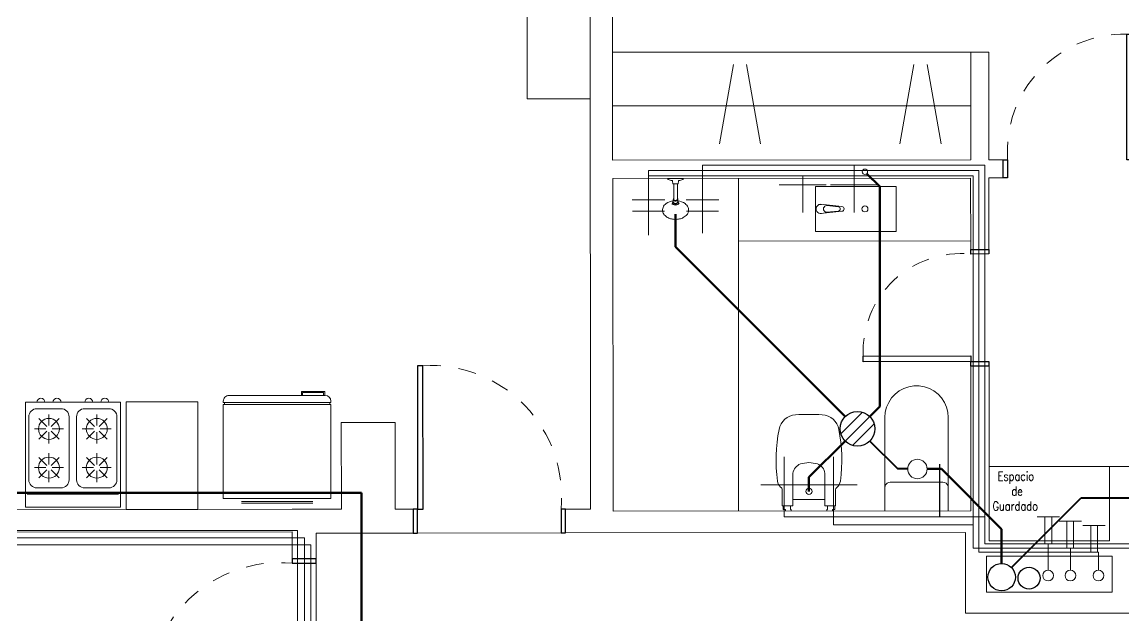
# Model space of a CAD drawing. Header units: millimetres. Extents: x 539 to 842, y -453 to -96.
# Drawn here: x 800.41 to 806.55, y -266.04 to -262.73 of the extents above; entities that cross this region are included whole.
import ezdxf

# ---------------------------------------------------------------- set-up
doc = ezdxf.new("R2010")
doc.units = ezdxf.units.MM
doc.header["$LTSCALE"] = 0.1
for name, pattern in [('ACAD_ISO02W100', [15, 12, -3]), ('CONTINUA', [0]), ('Trazo', [0.00635, 0.003175, -0.003175])]:
    doc.linetypes.add(name, pattern=pattern)
doc.layers.get('0').update_dxf_attribs({"lineweight": 5})
for name, color, linetype, lineweight in [('00-Agua Caliente', 1, 'Continuous', 20), ('00-Agua Fria', 5, 'ACAD_ISO02W100', 20), ('A-DETL-GENF', 7, 'Continuous', 5), ('A-DOOR', 7, 'Continuous', 5), ('MUEBLES', 250, 'Continuous', 5), ('P-SANR-FIXT', 7, 'Continuous', 5)]:
    doc.layers.add(name, color=color, linetype=linetype, lineweight=lineweight)
doc.layers.add('00-Pluvial', color=40, linetype='Continuous')
doc.layers.add('00-Secundario', color=24, linetype='Continuous')
doc.layers.add('00-Primario', color=7, linetype='Continuous', true_color=0xff2400)
doc.layers.add('A-DOOR-HDLN', color=5, linetype='Trazo', lineweight=5, true_color=0x0000ff)
doc.styles.add('Romans 1.50', font='romans.shx', dxfattribs={"width": 0.8, "height": 0.15})

# ---------------------------------------------------------------- blocks, each defined once
blk = doc.blocks.new('Family7 - Puerta OBLAK - Acceso-2885777-1-TORRE-ARQ-PB')
at = {"layer": 'A-DOOR', "color": 8, "lineweight": 25}
for p, q in [((-0.425, -0.0668), (-0.425, 0.0668)), ((-0.425, 0.0668), (-0.4, 0.0668)), ((-0.4, 0.0668), (-0.4, -0.0668)), ((0.4, -0.0668), (0.4, 0.0668)), ((0.4, 0.0668), (0.425, 0.0668)), ((0.425, 0.0668), (0.425, -0.0668)), ((-0.4, -0.0668), (-0.425, -0.0668)), ((-0.4, -0.0667), (-0.3693, -0.0667)), ((-0.4, -0.8667), (-0.4, -0.0667)), ((-0.3693, -0.0667), (-0.3693, -0.8667)), ((0.425, -0.0668), (0.4, -0.0668)), ((-0.3693, -0.8667), (-0.4, -0.8667))]:
    blk.add_line(p, q, dxfattribs=at)
at = {"layer": 'A-DOOR-HDLN', "color": 8}
blk.add_arc((-0.3269, -0.1376), 0.7303, 266.67006, 5.56979, dxfattribs=at)
blk = doc.blocks.new('Family6 - Puerta OBLAK - Baño-2882893-1-TORRE-ARQ-PB')
at = {"layer": 'A-DOOR', "color": 8, "lineweight": 25}
for p, q in [((-0.3, 0.05), (-0.325, 0.05)), ((-0.325, 0.05), (-0.325, -0.05)), ((-0.3, -0.05), (-0.3, 0.05)), ((0.325, 0.05), (0.3, 0.05)), ((0.3, 0.05), (0.3, -0.05)), ((0.325, -0.05), (0.325, 0.05)), ((-0.325, -0.05), (-0.3, -0.05)), ((-0.2685, -0.0508), (-0.3, -0.0508)), ((-0.3, -0.0508), (-0.3, -0.6507)), ((-0.2685, -0.6507), (-0.2685, -0.0508)), ((0.3, -0.05), (0.325, -0.05)), ((-0.3, -0.6507), (-0.2685, -0.6507))]:
    blk.add_line(p, q, dxfattribs=at)
at = {"layer": 'A-DOOR-HDLN', "color": 8}
blk.add_arc((-0.2437, -0.1049), 0.5464, 267.40168, 5.68796, dxfattribs=at)
blk = doc.blocks.new('Family5 - Puerta OPBLAK - Dormitorio-2880729-1-TORRE-ARQ-PB')
at = {"layer": 'A-DOOR', "color": 8, "lineweight": 25}
for p, q in [((-0.35, 0.05), (-0.375, 0.05)), ((-0.375, 0.05), (-0.375, -0.05)), ((-0.35, -0.05), (-0.35, 0.05)), ((0.375, 0.05), (0.35, 0.05)), ((0.35, 0.05), (0.35, -0.05)), ((0.375, -0.05), (0.375, 0.05)), ((-0.375, -0.05), (-0.35, -0.05)), ((0.35, -0.05), (0.315, -0.05)), ((0.315, -0.05), (0.315, -0.75)), ((0.35, -0.75), (0.35, -0.05)), ((0.35, -0.05), (0.375, -0.05)), ((0.315, -0.75), (0.35, -0.75))]:
    blk.add_line(p, q, dxfattribs=at)
at = {"layer": 'A-DOOR-HDLN', "color": 8}
blk.add_arc((0.3017, -0.0967), 0.6534, 175.89838, 271.16402, dxfattribs=at)
blk = doc.blocks.new('Cocina 51cm')
at = {"layer": 'MUEBLES', "color": 8}
for p, q in [((-0.255, -0.036), (0, -0.036)), ((0, -0.036), (0.255, -0.036)), ((-0.1335, -0.1035), (-0.1335, -0.1666)), ((0.1335, -0.1035), (0.1335, -0.1666)), ((-0.1908, -0.1273), (-0.1462, -0.1718)), ((-0.0762, -0.1273), (-0.1207, -0.1718)), ((0.0762, -0.1273), (0.1207, -0.1718)), ((0.1908, -0.1273), (0.1462, -0.1718)), ((-0.2145, -0.1846), (-0.1515, -0.1846)), ((-0.1462, -0.1973), (-0.1908, -0.2419)), ((-0.1335, -0.2026), (-0.1335, -0.2656)), ((-0.1207, -0.1973), (-0.0762, -0.2419)), ((-0.1154, -0.1846), (-0.0524, -0.1846)), ((0.0524, -0.1846), (0.1154, -0.1846)), ((0.1207, -0.1973), (0.0762, -0.2419)), ((0.1335, -0.2026), (0.1335, -0.2656)), ((0.1462, -0.1973), (0.1908, -0.2419)), ((0.1515, -0.1846), (0.2145, -0.1846)), ((-0.1908, -0.3433), (-0.1462, -0.3879)), ((-0.1335, -0.3196), (-0.1335, -0.3826)), ((-0.0762, -0.3433), (-0.1207, -0.3879)), ((0.0762, -0.3433), (0.1207, -0.3879)), ((0.1335, -0.3196), (0.1335, -0.3826)), ((0.1908, -0.3433), (0.1462, -0.3879)), ((-0.2145, -0.4006), (-0.1515, -0.4006)), ((-0.1462, -0.4134), (-0.1908, -0.4579)), ((-0.1335, -0.4187), (-0.1335, -0.4817)), ((-0.1207, -0.4134), (-0.0762, -0.4579)), ((-0.1154, -0.4006), (-0.0524, -0.4006)), ((0.0524, -0.4006), (0.1154, -0.4006)), ((0.1207, -0.4134), (0.0762, -0.4579)), ((0.1335, -0.4187), (0.1335, -0.4817)), ((0.1462, -0.4134), (0.1908, -0.4579)), ((0.1515, -0.4006), (0.2145, -0.4006))]:
    blk.add_line(p, q, dxfattribs=at)
blk.add_lwpolyline([(-0.265, 0.036), (0.265, 0.036), (0.265, -0.5492), (-0.265, -0.5492)], close=True, dxfattribs=at)
for points in [[(-0.201, -0.5132), (-0.0659, -0.5132, 0.414214), (-0.0209, -0.4682), (-0.0209, -0.117, 0.414214), (-0.0659, -0.072), (-0.201, -0.072, 0.414214), (-0.246, -0.117), (-0.246, -0.4682, 0.414214)], [(0.0659, -0.5132), (0.201, -0.5132, 0.414214), (0.246, -0.4682), (0.246, -0.117, 0.414214), (0.201, -0.072), (0.0659, -0.072, 0.414214), (0.0209, -0.117), (0.0209, -0.4682, 0.414214)]]:
    blk.add_lwpolyline(points, format="xyb", close=True, dxfattribs=at)
for centre in [(-0.1335, -0.1846), (0.1335, -0.1846), (-0.1335, -0.4006), (0.1335, -0.4006)]:
    blk.add_circle(centre, 0.0585, dxfattribs=at)
for centre in [(-0.1782, -0.5492), (-0.0887, -0.5492), (0.0887, -0.5492), (0.1782, -0.5492)]:
    blk.add_arc(centre, 0.0225, 180, 0, dxfattribs=at)
blk = doc.blocks.new('A$C2F886EFE')
at = {"layer": 'MUEBLES', "color": 8}
for p, q in [((0.0997, 0.6227), (0.4982, 0.6227)), ((0, 0.0718), (0, 0.5968)), ((0, 0.5968), (0.6, 0.5968)), ((0.0997, 0.6134), (0.4982, 0.6134)), ((0.6, 0.0718), (0.6, 0.5968)), ((0, 0.0718), (0.6, 0.0718)), ((0, 0.0618), (0.6, 0.0618)), ((0, 0.0533), (0, 0.0618)), ((0.0059, 0.0618), (0.0059, 0.0718)), ((0.5941, 0.0618), (0.5941, 0.0718)), ((0.6, 0.0533), (0.6, 0.0618)), ((0.0315, 0.0218), (0.5685, 0.0218)), ((0.0343, 0.0218), (0.0343, 0)), ((0.0401, 0.0218), (0.0401, 0.0059)), ((0.0401, 0.0059), (0.1586, 0.0059)), ((0.1586, 0.0218), (0.1586, 0.0059)), ((0.1645, 0.0218), (0.1645, 0)), ((0.1645, 0), (0.0343, 0))]:
    blk.add_line(p, q, dxfattribs=at)
for centre, start, end in [((0.0315, 0.0533), 180, 270), ((0.5685, 0.0533), 270, 0)]:
    blk.add_arc(centre, 0.0315, start, end, dxfattribs=at)
blk = doc.blocks.new('Shower-Valve_Trim-KOHLER-Alteo-K-TS45106 - 2_5 GPM_ 2BZ-Oil-Rubed Nickel-V7-2-TORRE-ARQ- PB _-2_14_')
at = {"layer": 'P-SANR-FIXT', "color": 8}
for p, q in [((2.5274, -14.2181), (2.5169, -14.2613)), ((2.5304, -14.2201), (2.5274, -14.2181)), ((2.5491, -14.2543), (2.5352, -14.2486)), ((2.544, -14.2785), (2.5489, -14.2585)), ((2.5489, -14.2585), (2.5496, -14.2555)), ((2.6277, -14.2778), (2.5489, -14.2585)), ((2.5169, -14.2613), (2.5063, -14.3045)), ((2.5063, -14.3045), (2.5099, -14.304)), ((2.5273, -14.281), (2.5422, -14.2823)), ((2.5433, -14.2816), (2.544, -14.2785)), ((2.544, -14.2785), (2.6228, -14.2978)), ((2.6228, -14.2978), (2.6275, -14.299)), ((2.6273, -14.3012), (2.6353, -14.3032)), ((2.6277, -14.2778), (2.6324, -14.2789)), ((2.6412, -14.2788), (2.6333, -14.2768)), ((2.6353, -14.3032), (2.6403, -14.3044)), ((2.6412, -14.2788), (2.6463, -14.28))]:
    blk.add_line(p, q, dxfattribs=at)
for centre, radius, start, end in [((2.5286, -14.2227), 0.00317, 6.88973, 54.99277), ((2.3096, -14.2492), 0.2237, 0.86448, 6.88973), ((2.5364, -14.2458), 0.00308, 180.86448, 247.69643), ((2.5487, -14.2552), 0.000995, 346.24425, 67.69643), ((2.7256, -14.3114), 0.0905, 131.08312, 158.8669), ((2.697, -14.2785), 0.0469, 98.13329, 131.08312), ((2.696, -14.2716), 0.0399, 63.16756, 98.13329), ((2.6956, -14.2724), 0.0408, 36.25317, 63.16756), ((2.6759, -14.2869), 0.0652, 13.90573, 36.25317), ((2.5094, -14.3008), 0.00318, 277.49573, 325.59877), ((2.3275, -14.1762), 0.2237, 325.59877, 331.62402), ((2.527, -14.284), 0.00308, 84.79207, 151.62402), ((2.5423, -14.2813), 0.000995, 264.79207, 346.24425), ((2.629, -14.2944), 0.00706, 209.18005, 256.24425), ((2.6316, -14.2837), 0.00706, 76.24425, 123.30845), ((2.7252, -14.3132), 0.0905, 173.6216, 201.40538), ((2.6532, -14.2979), 0.0156, 203.24425, 228.68804), ((2.6423, -14.2962), 0.00848, 256.24425, 285.40268), ((2.6414, -14.2929), 0.0119, 285.40268, 336.41209), ((2.6547, -14.2917), 0.0156, 103.80047, 129.24425), ((2.6364, -14.3294), 0.0206, 46.321, 64.72443), ((2.6442, -14.2882), 0.00848, 47.08582, 76.24425), ((2.6419, -14.2907), 0.0119, 356.07641, 47.08582), ((2.639, -14.2912), 0.0148, 333.96033, 346.24425), ((2.639, -14.2912), 0.0148, 346.24425, 358.52817), ((2.6544, -14.2561), 0.0206, 267.76407, 286.1675), ((2.642, -14.2919), 0.0998, 333.27475, 346.24425), ((2.642, -14.2919), 0.0998, 346.24425, 359.21375), ((2.6548, -14.2921), 0.0869, 359.21375, 13.90573), ((2.6846, -14.3292), 0.0469, 201.40538, 234.35521), ((2.6805, -14.3348), 0.0399, 234.35521, 269.32094), ((2.6805, -14.334), 0.0408, 269.32094, 296.23533), ((2.6697, -14.312), 0.0652, 296.23533, 318.58277), ((2.6535, -14.2977), 0.0869, 318.58277, 333.27475)]:
    blk.add_arc(centre, radius, start, end, dxfattribs=at)
for centre, major_axis, start_param, end_param in [((2.63, -14.289), (0.0025, 0.01), 3.141593, 4.712389), ((2.63, -14.289), (0.0025, 0.01), 4.712389, 6.283185), ((2.6499, -14.2938), (0.0042, 0.0171), 2.888228, 4.712389), ((2.6499, -14.2938), (0.00241, 0.00985), 3.041039, 4.712389), ((2.6499, -14.2938), (0.0042, 0.0171), 4.712389, 6.53655), ((2.6499, -14.2938), (0.00241, 0.00985), 4.712389, 6.383739)]:
    blk.add_ellipse(centre, major_axis=major_axis, ratio=0.707107, start_param=start_param, end_param=end_param, dxfattribs=at)
for points in [[(2.6393, -14.2912), (2.6389, -14.2927), (2.6378, -14.2956), (2.6351, -14.2992), (2.632, -14.301), (2.6293, -14.3015), (2.628, -14.3014), (2.6273, -14.3012)], [(2.6393, -14.2912), (2.6397, -14.2897), (2.64, -14.2867), (2.6392, -14.2823), (2.6374, -14.2792), (2.6352, -14.2775), (2.634, -14.277), (2.6333, -14.2768)]]:
    blk.add_open_spline(points, degree=3, knots=[1.570796, 1.570796, 1.570796, 1.570796, 1.963495, 2.356194, 2.748894, 2.945243, 3.141593, 3.141593, 3.141593, 3.141593], dxfattribs=at)
blk = doc.blocks.new('Sanitary_Toilets_Ceramica-Catalano_Zero-70-One-Piece-Close-Coupled-Syphonic - Default-V1-2-TORRE-ARQ- PB _-2_14_')
at = {"layer": 'A-DETL-GENF', "color": 8}
for p, q in [((0.0444, 0.177), (0.0015, 0.177)), ((0.0887, 0.177), (0.0444, 0.177)), ((0.1331, 0.177), (0.0887, 0.177)), ((0.1331, 0.177), (0.1423, 0.1755)), ((0.524, 0.177), (0.1331, 0.177)), ((0.1423, 0.1755), (0.1331, 0.177)), ((0.1423, 0.1755), (0.1507, 0.1713)), ((0.1507, 0.1713), (0.1423, 0.1755)), ((0.1507, 0.1713), (0.1573, 0.1646)), ((0.1573, 0.1646), (0.1507, 0.1713)), ((0.1573, 0.1646), (0.1616, 0.1563)), ((0.1616, 0.1563), (0.1573, 0.1646)), ((0.1616, 0.1563), (0.1631, 0.147)), ((0.1631, 0.147), (0.1616, 0.1563)), ((0.1631, 0.147), (0.1631, -0.147)), ((0.1631, 0.098), (0.1631, 0.147)), ((0.5531, 0.1746), (0.524, 0.177)), ((0.5815, 0.1674), (0.5531, 0.1746)), ((0.6082, 0.1557), (0.5815, 0.1674)), ((0.6327, 0.1397), (0.6082, 0.1557)), ((0.6542, 0.1199), (0.6327, 0.1397)), ((0.1631, 0.049), (0.1631, 0.098)), ((0.6722, 0.0968), (0.6542, 0.1199)), ((0.6861, 0.0711), (0.6722, 0.0968)), ((0.6956, 0.0435), (0.6861, 0.0711)), ((0.1631, 0), (0.1631, 0.049)), ((0.7004, 0.0146), (0.6956, 0.0435)), ((0.7004, -0.0146), (0.7004, 0.0146)), ((0.1631, -0.049), (0.1631, 0)), ((0.1631, -0.098), (0.1631, -0.049)), ((0.6861, -0.0711), (0.6956, -0.0435)), ((0.6956, -0.0435), (0.7004, -0.0146)), ((0.1631, -0.147), (0.1631, -0.098)), ((0.6327, -0.1397), (0.6542, -0.1199)), ((0.6542, -0.1199), (0.6722, -0.0968)), ((0.6722, -0.0968), (0.6861, -0.0711)), ((0.0015, -0.177), (0.0444, -0.177)), ((0.0444, -0.177), (0.0887, -0.177)), ((0.0887, -0.177), (0.1331, -0.177)), ((0.1423, -0.1755), (0.1331, -0.177)), ((0.1331, -0.177), (0.1423, -0.1755)), ((0.1331, -0.177), (0.524, -0.177)), ((0.1507, -0.1713), (0.1423, -0.1755)), ((0.1423, -0.1755), (0.1507, -0.1713)), ((0.1573, -0.1646), (0.1507, -0.1713)), ((0.1507, -0.1713), (0.1573, -0.1646)), ((0.1616, -0.1563), (0.1573, -0.1646)), ((0.1573, -0.1646), (0.1616, -0.1563)), ((0.1631, -0.147), (0.1616, -0.1563)), ((0.1616, -0.1563), (0.1631, -0.147)), ((0.524, -0.177), (0.5531, -0.1746)), ((0.5531, -0.1746), (0.5815, -0.1674)), ((0.5815, -0.1674), (0.6082, -0.1557)), ((0.6082, -0.1557), (0.6327, -0.1397))]:
    blk.add_line(p, q, dxfattribs=at)
blk = doc.blocks.new('Vitreous china bidet _ Debba _ Roca _ 355994xx0 - White - Debba- Roca-2705266-2-TORRE-ARQ- PB _-2_14_')
at = {"layer": 'P-SANR-FIXT', "color": 8}
for p, q in [((0.0357, 0.0802), (0.0357, 0.2622)), ((0.2143, 0.2622), (0.2143, 0.0802)), ((-0.0236, 0.1689), (-0.0236, 0.0802)), ((0.2736, 0.0802), (0.2738, 0.1687)), ((-0.0236, 0.0802), (-0.0194, 0.0802)), ((-0.0194, 0.0802), (-0.0194, 0.0596)), ((-0.0194, 0.0802), (0.0221, 0.0802)), ((0.0221, 0.0802), (0.0357, 0.0802)), ((0.0221, 0.0596), (0.0221, 0.0802)), ((0.0357, 0.1159), (0.2143, 0.1159)), ((0.2143, 0.0802), (0.2279, 0.0802)), ((0.2279, 0.0802), (0.2694, 0.0802)), ((0.2279, 0.0596), (0.2279, 0.0802)), ((0.2694, 0.0596), (0.2694, 0.0802)), ((0.2694, 0.0802), (0.2736, 0.0802)), ((-0.0194, 0.0596), (-0.006, 0.0596)), ((-0.006, 0.0596), (-0.006, 0.0508)), ((0.026, 0.0596), (0.0221, 0.0596)), ((0.026, 0.0508), (0.026, 0.0596)), ((0.224, 0.0596), (0.2279, 0.0596)), ((0.224, 0.0508), (0.224, 0.0596)), ((0.256, 0.0508), (0.256, 0.0596)), ((0.256, 0.0596), (0.2694, 0.0596))]:
    blk.add_line(p, q, dxfattribs=at)
for centre, radius, start, end in [((0.0575, 0.4868), 0.1013, 93.86915, 168.75559), ((0.125, -0.5106), 1.1009, 86.13085, 93.86915), ((0.1925, 0.4868), 0.1013, 11.24441, 86.13085), ((0.8089, 0.3374), 0.8673, 168.75559, 187.87391), ((-0.5589, 0.3374), 0.8673, 352.12609, 11.24441), ((0.1, 0.2529), 0.0649, 110.16908, 171.83092), ((0.1293, 0.1353), 0.1859, 91.32885, 106.15101), ((0.1207, 0.1353), 0.1859, 73.84899, 88.67115), ((0.15, 0.2529), 0.0649, 8.16908, 69.83092), ((0.0086, 0.2267), 0.0594, 187.87391, 225.1331), ((-0.0411, 0.1689), 0.0175, 0, 63.70008), ((0.2414, 0.2267), 0.0594, 311.25476, 352.12609), ((0.125, 0.1608), 0.0175, 0, 180), ((0.125, 0.1608), 0.0175, 180, 0), ((0.2904, 0.1686), 0.0167, 126.27151, 179.72849)]:
    blk.add_arc(centre, radius, start, end, dxfattribs=at)
blk = doc.blocks.new('Bacha 45x25cm')
at = {"layer": 'MUEBLES', "color": 8}
for p, q in [((0.1116, 0.1456), (0.0994, 0.0278)), ((0.1062, 0.0625), (0.1134, 0.1271)), ((0.1367, 0.1258), (0.1438, 0.0625)), ((0.1384, 0.1456), (0.1506, 0.0278))]:
    blk.add_line(p, q, dxfattribs=at)
blk.add_lwpolyline([(0, 0.45), (0.25, 0.45), (0.25, 0), (0, 0)], close=True, dxfattribs=at)
blk.add_circle((0.125, 0.275), 0.0166, dxfattribs=at)
for centre, radius, start, end in [((0.125, 0.1456), 0.0134, 0, 180), ((0.125, 0.1258), 0.0117, 360, 173.64144), ((0.125, 0.0625), 0.0188, 167.28289, 12.84679), ((0.125, 0.0278), 0.0256, 168.17214, 11.82786)]:
    blk.add_arc(centre, radius, start, end, dxfattribs=at)
blk = doc.blocks.new('T1-2 A 4P-2020')
at = {"color": 8, "lineweight": 5}
for p, q in [((4099.166, 1314.6444), (4099.1696, 1311.0593)), ((4099.0465, 1309.1144), (4099.0425, 1313.1472)), ((4101.1672, 1311.6623), (4099.169, 1311.6623)), ((4101.1672, 1311.6623), (4101.2672, 1311.6624)), ((4101.1678, 1311.0613), (4101.1672, 1311.6623)), ((4101.2672, 1311.6624), (4101.2678, 1311.0614)), ((4099.8442, 1311.5931), (4099.7664, 1311.1499)), ((4099.9161, 1311.5931), (4099.9938, 1311.1499)), ((4100.8498, 1311.5931), (4100.7721, 1311.1499)), ((4100.9234, 1311.5931), (4101.0012, 1311.1499)), ((4101.1703, 1311.3622), (4099.1688, 1311.3622)), ((4099.1696, 1311.0593), (4101.1678, 1311.0613)), ((4101.2678, 1311.0614), (4101.3478, 1311.0615)), ((4101.1664, 1310.9598), (4099.1712, 1310.9578)), ((4099.1712, 1310.9578), (4099.173, 1309.1025)), ((4099.8708, 1310.9578), (4099.871, 1309.1032)), ((4099.8715, 1310.6085), (4099.8712, 1310.9585)), ((4101.1668, 1310.5613), (4101.1664, 1310.9598)), ((4101.3479, 1310.9615), (4101.2679, 1310.9614)), ((4101.2679, 1310.9614), (4101.2683, 1310.5614)), ((4101.1668, 1310.6098), (4099.8715, 1310.6085)), ((4101.1676, 1310.5613), (4101.1668, 1310.5613)), ((4101.2683, 1310.5614), (4101.2676, 1310.5614)), ((4101.1674, 1309.9363), (4101.1675, 1309.9113)), ((4101.1683, 1309.1045), (4101.1675, 1309.9113)), ((4101.1675, 1309.9113), (4101.1682, 1309.9113)), ((4101.2682, 1309.9114), (4101.269, 1309.9114)), ((4101.269, 1309.9114), (4101.2699, 1308.9364)), ((4096.4559, 1309.7118), (4096.8559, 1309.7122)), ((4096.4565, 1309.1118), (4096.4559, 1309.7118)), ((4096.8559, 1309.7122), (4096.8565, 1309.1122)), ((4097.656, 1309.597), (4097.956, 1309.5973)), ((4097.6565, 1309.113), (4097.656, 1309.597)), ((4097.956, 1309.5973), (4097.9565, 1309.1133)), ((4101.9402, 1309.3515), (4101.2695, 1309.3509)), ((4101.9402, 1309.3515), (4102.2702, 1309.3519)), ((4101.9406, 1308.9371), (4101.9402, 1309.3515)), ((4093.8267, 1309.1092), (4097.3823, 1309.1127)), ((4096.8565, 1309.1122), (4096.4565, 1309.1118)), ((4097.3823, 1309.1127), (4097.6565, 1309.113)), ((4097.9565, 1309.1133), (4098.0565, 1309.1134)), ((4098.9065, 1309.1143), (4099.0465, 1309.1144)), ((4099.173, 1309.1025), (4101.1683, 1309.1045)), ((4097.3824, 1308.9877), (4093.8268, 1308.9842)), ((4097.3825, 1308.8371), (4097.3824, 1308.9877)), ((4098.0566, 1308.9799), (4097.5159, 1308.9794)), ((4097.5159, 1308.9794), (4097.516, 1308.8372)), ((4098.0816, 1308.9799), (4098.8816, 1308.9807)), ((4101.1374, 1308.983), (4098.9066, 1308.9808)), ((4101.1378, 1308.5332), (4101.1374, 1308.983)), ((4101.2699, 1308.9364), (4101.9406, 1308.9371)), ((4101.9557, 1308.8521), (4101.255, 1308.8514)), ((4101.255, 1308.8514), (4101.2552, 1308.6509)), ((4101.9559, 1308.6516), (4101.9557, 1308.8521)), ((4097.5169, 1308.0122), (4097.5161, 1308.8122)), ((4101.2552, 1308.6509), (4101.9559, 1308.6516)), ((4102.271, 1308.5344), (4101.1378, 1308.5332))]:
    blk.add_line(p, q, dxfattribs=at)
blk.add_lwpolyline([(4098.6935, 1312.9016), (4098.6935, 1311.4016), (4099.0435, 1311.4016), (4099.0435, 1312.9016), (4098.6935, 1312.9016)], dxfattribs=at)
for name, p, xscale, rotation in [('Family5 - Puerta OPBLAK - Dormitorio-2880729-1-TORRE-ARQ-PB', (4101.7229, 1311.0118), -0.9999999999999956, 180.0572957908665), ('Shower-Valve_Trim-KOHLER-Alteo-K-TS45106 - 2_5 GPM_ 2BZ-Oil-Rubed Nickel-V7-2-TORRE-ARQ- PB _-2_14_', (4086.2666, 1316.7935), -1, 76.24425034768265), ('Family6 - Puerta OBLAK - Baño-2882893-1-TORRE-ARQ-PB', (4101.2179, 1310.2363), -1, 270.0572956164544), ('Family7 - Puerta OBLAK - Acceso-2885777-1-TORRE-ARQ-PB', (4098.4816, 1309.0471), -0.9999999999999911, 180.0572957117578), ('Cocina 51cm', (4096.1586, 1309.1605), -1, 180), ('Family7 - Puerta OBLAK - Acceso-2885777-1-TORRE-ARQ-PB', (4097.4497, 1308.4121), -1, 270.0572956966616)]:
    blk.add_blockref(name, p, dxfattribs=dict(at, xscale=xscale, rotation=rotation))
for name, p, rotation in [('Bacha 45x25cm', (4100.3019, 1310.9127), 269.9999997179184), ('A$C2F886EFE', (4097.5976, 1309.7692), 180), ('Sanitary_Toilets_Ceramica-Catalano_Zero-70-One-Piece-Close-Coupled-Syphonic - Default-V1-2-TORRE-ARQ- PB _-2_14_', (4100.865, 1309.101), 89.99999995422553)]:
    blk.add_blockref(name, p, dxfattribs=dict(at, rotation=rotation))
blk.add_blockref('Vitreous china bidet _ Debba _ Roca _ 355994xx0 - White - Debba- Roca-2705266-2-TORRE-ARQ- PB _-2_14_', (4100.1395, 1309.0518), dxfattribs=at)
at = {"color": 8, "lineweight": 5, "insert": (4101.2679, 1309.3224), "char_height": 0.05, "attachment_point": 1, "style": 'Romans 1.50'}
blk.add_mtext_dynamic_manual_height_columns('\\pi0.04895;Espacio \\P\\pi0.1261;de \\P\\pi0.02038;Guardado', width=0.31124, gutter_width=0.375, heights=[0], dxfattribs=at)
blk = doc.blocks.new('LLP')
at = {"layer": '00-Agua Fria', "color": 0, "linetype": 'Continuous', "lineweight": 20}
for p, q in [((-1, 2.4), (1, 2.4)), ((-0.3, 2.4), (-0.3, 0)), ((0.3, 2.4), (0.3, 0))]:
    blk.add_line(p, q, dxfattribs=at)

msp = doc.modelspace()

# ---------------------------------------------------------------- linework, layer by layer
at = {"layer": '00-Agua Caliente', "color": 1, "linetype": 'Continuous', "lineweight": 20}
for p, q in [((803.9027, -263.5553), (803.9027, -263.9155)), ((804.7628, -263.5843), (804.7628, -263.7904)), ((804.8937, -263.6349), (804.6319, -263.6349)), ((803.8114, -263.7183), (803.9939, -263.7183)), ((803.8127, -263.7813), (803.9926, -263.7813)), ((804.935, -265.5304), (804.935, -265.1526)), ((804.8041, -265.3081), (805.0659, -265.3081))]:
    msp.add_line(p, q, dxfattribs=at)
at = {"layer": '00-Agua Caliente', "linetype": 'ACAD_ISO02W100', "ltscale": 3}
for points in [[(803.9027, -263.5553), (805.7458, -263.5553), (805.7458, -265.6844)], [(802.0183, -265.6431), (798.212, -265.6431)], [(803.4774, -266.6947), (802.0183, -266.6947), (802.0183, -265.6431)], [(806.4124, -265.6844), (805.7458, -265.6844)], [(806.4124, -265.7839), (806.4124, -265.684)]]:
    msp.add_lwpolyline(points, dxfattribs=at)
at = {"layer": '00-Agua Caliente', "linetype": 'CONTINUA'}
for points in [[(803.9027, -263.5843), (805.7126, -263.5843), (805.7126, -265.6608)], [(805.7126, -265.5304), (804.935, -265.5304)], [(801.9833, -265.6031), (798.058, -265.6031)], [(801.9402, -266.7267), (801.9402, -266.7018), (801.9833, -266.7018), (801.9833, -265.6031)], [(806.707, -265.6608), (805.7126, -265.6608)], [(806.2559, -265.7839), (806.2559, -265.6605)]]:
    msp.add_lwpolyline(points, dxfattribs=at)
at = {"layer": '00-Agua Caliente', "color": 1, "linetype": 'CONTINUA', "lineweight": 20}
for centre in [(806.2559, -265.8139), (806.4124, -265.8139)]:
    msp.add_circle(centre, 0.03, dxfattribs=at)
at = {"layer": '00-Agua Fria', "color": 5, "linetype": 'Continuous', "lineweight": 20}
for p, q in [((804.2037, -263.5262), (804.2037, -263.9057)), ((805.0493, -263.5262), (805.0493, -263.7904)), ((804.9185, -263.6349), (805.1802, -263.6349)), ((804.1125, -263.7183), (804.295, -263.7183)), ((804.1138, -263.7813), (804.2937, -263.7813)), ((804.6597, -265.4866), (804.6597, -265.1526)), ((804.7906, -265.3081), (804.5288, -265.3081))]:
    msp.add_line(p, q, dxfattribs=at)
at = {"layer": '00-Agua Fria', "ltscale": 3}
for p, q in [((805.7784, -263.5262), (804.2037, -263.5262)), ((805.7784, -265.6373), (805.7784, -263.5262)), ((804.6597, -265.4866), (805.7784, -265.4866)), ((801.9451, -266.6818), (801.9451, -265.5632))]:
    msp.add_line(p, q, dxfattribs=at)
at = {"layer": '00-Agua Fria', "color": 5, "lineweight": 25}
msp.add_line((805.5275, -265.4866), (805.5275, -265.1926), dxfattribs=at)
at = {"layer": '00-Agua Fria', "ltscale": 3}
for points in [[(801.9451, -265.5632), (797.9337, -265.5632)], [(805.7784, -265.6373), (806.7595, -265.6373), (806.7595, -265.9265), (810.2078, -265.9265)], [(806.1315, -265.7839), (806.1315, -265.6369)]]:
    msp.add_lwpolyline(points, dxfattribs=at)
at = {"layer": '00-Agua Fria', "linetype": 'CONTINUA', "lineweight": 20}
msp.add_circle((806.1315, -265.8139), 0.03, dxfattribs=at)
at = {"layer": '00-Pluvial', "lineweight": 30}
msp.add_circle((806.0251, -265.8286), 0.0612, dxfattribs=at)
at = {"layer": '00-Primario', "lineweight": 40}
for points in [[(805.1365, -265.0637), (805.2926, -265.2197)], [(805.3484, -265.2197), (805.2926, -265.2197)], [(805.9265, -265.7687), (806.3135, -265.3817)], [(809.879, -265.3817), (806.3135, -265.3817)]]:
    msp.add_lwpolyline(points, dxfattribs=at)
at = {"layer": '00-Primario', "lineweight": 50}
for points in [[(805.4567, -265.2197), (805.5375, -265.2197)], [(805.5375, -265.2197), (805.8724, -265.5546)], [(797.4737, -265.3531), (802.3009, -265.3531)], [(802.3009, -266.9587), (802.3009, -265.3531)], [(805.8724, -265.7463), (805.8724, -265.5546)]]:
    msp.add_lwpolyline(points, dxfattribs=at)
at = {"layer": '00-Primario', "lineweight": 20}
msp.add_circle((805.4025, -265.2197), 0.0541, dxfattribs=at)
at = {"layer": '00-Primario', "lineweight": 30}
msp.add_circle((805.8724, -265.8228), 0.0765, dxfattribs=at)
at = {"layer": '00-Secundario', "lineweight": 15}
for p, q in [((805.0958, -264.9027), (804.9755, -265.023)), ((805.1365, -264.9269), (804.9998, -265.0637)), ((805.1608, -264.9677), (805.0405, -265.088))]:
    msp.add_line(p, q, dxfattribs=at)
at = {"layer": '00-Secundario', "lineweight": 50}
for points in [[(805.1205, -263.5732), (805.1922, -263.6449)], [(805.1922, -264.8713), (805.1922, -263.6449)], [(804.0532, -263.7985), (804.0532, -263.9804)], [(804.9998, -264.9269), (804.0532, -263.9804)], [(805.1365, -264.9269), (805.1922, -264.8713)], [(804.9998, -265.0637), (804.7974, -265.2661)], [(804.7974, -265.3448), (804.7974, -265.2661)]]:
    msp.add_lwpolyline(points, dxfattribs=at)
at = {"layer": '00-Secundario', "linetype": 'Continuous', "lineweight": 20}
msp.add_circle((805.1098, -263.5625), 0.0151, dxfattribs=at)
at = {"layer": '00-Secundario', "lineweight": 25}
msp.add_circle((805.0682, -264.9953), 0.0967, dxfattribs=at)

# ---------------------------------------------------------------- block references
at = {"color": 2}
msp.add_blockref('T1-2 A 4P-2020', (-3295.4671, -1574.5573), dxfattribs=at)
at = {"layer": '00-Agua Caliente', "color": 1, "linetype": 'Continuous', "lineweight": 20, "xscale": -0.0625, "yscale": 0.0625, "zscale": 0.0625}
for p in [(806.2552, -265.6605), (806.388, -265.684)]:
    msp.add_blockref('LLP', p, dxfattribs=at)
at = {"layer": '00-Agua Fria', "linetype": 'Continuous', "lineweight": 20, "xscale": -0.0625, "yscale": 0.0625, "zscale": 0.0625}
msp.add_blockref('LLP', (806.1329, -265.6369), dxfattribs=at)

doc.saveas('drawing.dxf')
